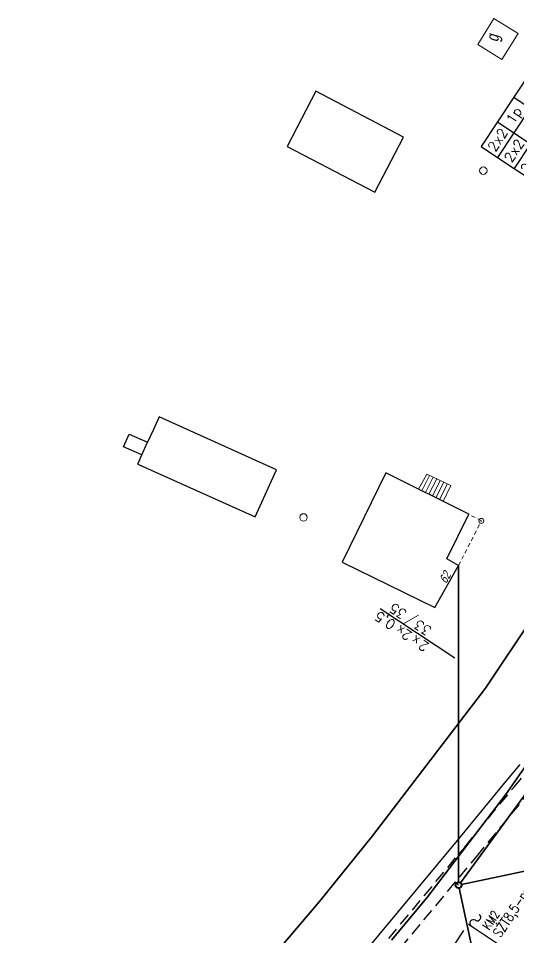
# Model space of a CAD drawing. Header units: millimetres. Extents: x 4848043 to 9699780, y 5827542 to 11659147.
# Drawn here: x 4849845.4 to 4849906.3, y 5827938.9 to 5828050.8 of the extents above; entities that cross this region are included whole.
import ezdxf
from ezdxf.enums import TextEntityAlignment as Align

# ---------------------------------------------------------------- set-up
doc = ezdxf.new("R2010")
doc.units = ezdxf.units.MM
doc.header["$MEASUREMENT"] = 0
for name, pattern in [('0', [0]), ('BORDER', [1.75, 0.5, -0.25, 0.5, -0.25, 0, -0.25]), ('BUW', [0.85, 0.5, -0.35]), ('DASHED', [0.75, 0.5, -0.25]), ('KOJ', [0]), ('SCH', [0])]:
    doc.linetypes.add(name, pattern=pattern)
doc.layers.get('0').update_dxf_attribs({"lineweight": 18})
for name, color, linetype, lineweight in [('EADTD_T_0', 7, '0', 18), ('EBTOO_T_9', 7, '0', 18), ('EBTPO_L_4', 7, '0', 18), ('EBTPO_L_6', 9, '0', 18), ('EBUOA_T_0', 7, '0', 25), ('EBUPP_L_0', 7, '0', 18), ('EBUPP_L_3', 6, '0', 25), ('SDRPK_L_0', 7, '0', 35), ('TEL kable doziemne proj.', 32, 'BORDER', 30), ('TEL kanalizacja tel. proj.', 32, 'DASHED', 30), ('TES kable napow. proj.', 241, 'LIN_NAPOW_PROJ', 35), ('TES zakończenia projektowane', 4, 'Continuous', 40), ('UKKPA_T_6', 251, '0', 18), ('UZB słupy telefoniczne', 32, 'Continuous', 30)]:
    doc.layers.add(name, color=color, linetype=linetype, lineweight=lineweight)
for name, color, linetype in [('TES kable kanałowe istn.', 140, 'Continuous'), ('TES kable kanałowe proj.', 4, 'DASHED'), ('TES opisy kabli abon.', 30, 'Continuous'), ('TES opisy kabli rozdz.', 30, 'Continuous'), ('TES rury', 6, 'Continuous'), ('TES słup. PD', 6, 'Continuous')]:
    doc.layers.add(name, color=color, linetype=linetype)
doc.styles.add('ROMANS', font='simplex.shx')
doc.styles.add('SIMPLEX', font='simplex.shx', dxfattribs={"width": 0.8, "height": 1.5})
doc.styles.get("Standard").update_dxf_attribs({"font": 'txt', "width": 0.8, "oblique": 15})
doc.linetypes.add('LIN_NAPOW_PROJ', pattern='A,0.0001,-0.4,[136,l_napow.shx,S=0.1,R=0,X=-0.4,Y=0],-0.2,[137,l_napow.shx,S=0.1,R=0,X=-0.2,Y=0],-0.2', length=0.8001)

# ---------------------------------------------------------------- blocks, each defined once
blk = doc.blocks.new('BUJ')
at = {"color": 0}
blk.add_circle((0, 0), 0.25, dxfattribs=at)
blk = doc.blocks.new('UKK')
at = {"color": 0}
blk.add_circle((0, 0), 0.375, dxfattribs=at)
blk = doc.blocks.new('TR-SL1')
blk.add_circle((0, 0), 0.5)
blk = doc.blocks.new('KB-IWP')
at = {"style": 'SIMPLEX'}
for p in [(-1.218, 0.25), (0.637, 0.25)]:
    blk.add_text('x', height=1, dxfattribs=at).set_placement(p, align=Align.RIGHT)
for tag, p in [('POJ-KAB', (-2.134, 0.25)), ('DL-KAB', (-0.618, -1.25))]:
    blk.add_attdef(tag, text='', height=1, dxfattribs=at).set_placement(p, align=Align.RIGHT)
for tag, p in [('KONS-KAB', (-0.519, 0.25)), ('SR-ZYL', (2.116, 0.25)), ('SEP', (-0.022, -1.25))]:
    blk.add_attdef(tag, text='', height=1, dxfattribs=at).set_placement(p, align=Align.CENTER)
at = {"style": 'SIMPLEX', "flags": 1}
blk.add_attdef('TYP-KAB', text='', height=0.5, dxfattribs=at).set_placement((-6.017, 0.25), align=Align.RIGHT)
blk.add_attdef('REJ-SZAF', (6.387, 0.25), '', height=0.5, dxfattribs=at)
at = {"style": 'SIMPLEX'}
blk.add_attdef('DL-MON', (0.697, -1.25), '', height=1, dxfattribs=at)
blk = doc.blocks.new('*U136')
for p, q in [((6, 0), (0, 0)), ((0, 0), (0, -4)), ((6, 0), (6, -4)), ((12, 0), (6, 0)), ((22, 0), (12, 0)), ((12, 0), (12, -4)), ((22, -4), (22, 0)), ((6, -4), (0, -4)), ((12, -4), (6, -4)), ((22, -4), (12, -4))]:
    blk.add_line(p, q)
at = {"style": 'SIMPLEX'}
for s, p in [('2x2', (3, -2)), ('1p', (9, -2))]:
    blk.add_text(s, height=2, dxfattribs=at).set_placement(p, align=Align.MIDDLE_CENTER)
blk.add_attdef('PARA1', text='', height=2, dxfattribs=at).set_placement((17, -2), align=Align.MIDDLE_CENTER)

msp = doc.modelspace()

# ---------------------------------------------------------------- linework, layer by layer
at = {"layer": 'EBTPO_L_4', "linetype": 'BUW'}
for p, q in [((4849898.98, 5827984.24), (4849901.76, 5827989.67)), ((4849901.76, 5827989.67), (4849900.25, 5827990.48))]:
    msp.add_line(p, q, dxfattribs=at)
at = {"layer": 'EBTPO_L_6', "linetype": 'SCH'}
for p, q in [((4849894.1, 5827993.53), (4849895.14, 5827995.36)), ((4849895.45, 5827995.21), (4849894.52, 5827993.33)), ((4849898.06, 5827993.99), (4849895.14, 5827995.36)), ((4849895.88, 5827995.01), (4849894.95, 5827993.12)), ((4849896.32, 5827994.81), (4849895.38, 5827992.91)), ((4849896.75, 5827994.6), (4849895.8, 5827992.68)), ((4849897.19, 5827994.4), (4849896.23, 5827992.47)), ((4849897.63, 5827994.2), (4849896.66, 5827992.26)), ((4849897.1, 5827992.05), (4849894.1, 5827993.53)), ((4849897.1, 5827992.05), (4849898.06, 5827993.99))]:
    msp.add_line(p, q, dxfattribs=at)
at = {"layer": 'EBUPP_L_0', "linetype": '0'}
for p, q in [((4849901.31, 5828047.65), (4849903.28, 5828050.84)), ((4849903.28, 5828050.84), (4849906.23, 5828049.02)), ((4849904.27, 5828045.82), (4849906.23, 5828049.02)), ((4849901.31, 5828047.65), (4849904.27, 5828045.82))]:
    msp.add_line(p, q, dxfattribs=at)
at = {"layer": 'EBUPP_L_3', "linetype": '0'}
for p, q in [((4849881.59, 5828041.97), (4849878.11, 5828035.25)), ((4849892.28, 5828036.4), (4849881.59, 5828041.97)), ((4849888.8, 5828029.7), (4849892.28, 5828036.4)), ((4849878.11, 5828035.25), (4849888.8, 5828029.7)), ((4849862.52, 5828002.33), (4849861.84, 5828000.82)), ((4849876.81, 5827995.89), (4849862.52, 5828002.33)), ((4849861.84, 5828000.82), (4849861.13, 5827999.24)), ((4849858.2, 5827998.7), (4849858.89, 5828000.24)), ((4849858.89, 5828000.24), (4849861.13, 5827999.24)), ((4849860.43, 5827997.7), (4849858.2, 5827998.7)), ((4849860.43, 5827997.7), (4849861.13, 5827999.24)), ((4849859.94, 5827996.59), (4849860.43, 5827997.7)), ((4849859.94, 5827996.59), (4849874.24, 5827990.16)), ((4849874.24, 5827990.16), (4849876.81, 5827995.89)), ((4849890.11, 5827995.52), (4849884.8, 5827984.65)), ((4849900.25, 5827990.48), (4849890.11, 5827995.52)), ((4849897.55, 5827985.04), (4849900.25, 5827990.48)), ((4849884.8, 5827984.65), (4849896.09, 5827979.13)), ((4849896.09, 5827979.13), (4849898.98, 5827984.24)), ((4849898.98, 5827984.24), (4849897.55, 5827985.04))]:
    msp.add_line(p, q, dxfattribs=at)
at = {"layer": 'SDRPK_L_0', "linetype": 'KOJ'}
for p, q in [((4849908.08, 5827978.01), (4849902.28, 5827969.3)), ((4849902.28, 5827969.3), (4849888.5, 5827951.35)), ((4849904.68, 5827956.34), (4849910.85, 5827965.14)), ((4849895.14, 5827943.78), (4849904.68, 5827956.34)), ((4849888.5, 5827951.35), (4849882.06, 5827943.36)), ((4849890.84, 5827938.64), (4849895.14, 5827943.78)), ((4849882.06, 5827943.36), (4849869, 5827928.06))]:
    msp.add_line(p, q, dxfattribs=at)
at = {"layer": 'TEL kable doziemne proj.', "ltscale": 3}
msp.add_line((4849898.99, 5827945.34), (4849898.53, 5827945.72), dxfattribs=at)
at = {"layer": 'TEL kanalizacja tel. proj.', "ltscale": 3}
msp.add_lwpolyline([(4849845.4, 5827885.05), (4849853.39, 5827893.9), (4849856.85, 5827897.71), (4849872.09, 5827914.58), (4849874.02, 5827916.49), (4849884.71, 5827928.99), (4849901.16, 5827948.79), (4849907.09, 5827956), (4849908.88, 5827958.13), (4849917.75, 5827971.82), (4849927.33, 5827984.6), (4849931.3, 5827992.16)], dxfattribs=at)
at = {"layer": 'TES kable kanałowe istn.', "linetype": 'ByBlock'}
for p, q in [((4849904.77, 5827958), (4849906.5, 5827960.04)), ((4849898.84, 5827950.78), (4849904.77, 5827958)), ((4849882.6, 5827931.23), (4849898.84, 5827950.78))]:
    msp.add_line(p, q, dxfattribs=at)
at = {"layer": 'TES kable kanałowe proj.', "ltscale": 3}
for p, q in [((4849905.66, 5827957.2), (4849907.39, 5827959.24)), ((4849899.73, 5827949.97), (4849905.66, 5827957.2)), ((4849883.29, 5827930.19), (4849899.73, 5827949.97))]:
    msp.add_line(p, q, dxfattribs=at)
at = {"layer": 'TES kable napow. proj.', "ltscale": 3}
for p, q in [((4849932.91, 5827991.6), (4849899.2, 5827945.63)), ((4849898.99, 5827945.7), (4849898.98, 5827984.24)), ((4849899.34, 5827945.41), (4849919.95, 5827949.75)), ((4849899.06, 5827944.98), (4849902.07, 5827931.06))]:
    msp.add_line(p, q, dxfattribs=at)
at = {"layer": 'TES opisy kabli rozdz.'}
for p, q in [((4849889.45, 5827979.01), (4849898.52, 5827973.02)), ((4849899.57, 5827939.8), (4849893.58, 5827930.73))]:
    msp.add_line(p, q, dxfattribs=at)
at = {"layer": 'TES rury', "linetype": 'Continuous'}
msp.add_line((4849900.18, 5827940.59), (4849904.83, 5827937.51), dxfattribs=at)
for centre, start, end in [((4849901.27, 5827941.42), 236.5292, 56.5292), ((4849900.8, 5827940.7), 56.5292, 236.5292)]:
    msp.add_arc(centre, 0.433, start, end, dxfattribs=at)
at = {"layer": 'TES zakończenia projektowane'}
msp.add_circle((4849898.99, 5827945.34), 0.365, dxfattribs=at)

# ---------------------------------------------------------------- block references
at = {"layer": 'EBTOO_T_9', "xscale": 1.2, "yscale": 1.2, "zscale": 1.2, "rotation": 88.97723720235952}
msp.add_blockref('BUJ', (4849901.76, 5827989.67), dxfattribs=at)
at = {"layer": 'TES opisy kabli abon.', "linetype": 'Continuous', "xscale": 1.199999999727946, "yscale": 1.199999999727946, "zscale": 1.199999999727946, "rotation": 146.5291581801041}
msp.add_blockref('KB-IWP', (4849892.65, 5827976.9), dxfattribs=at).add_auto_attribs({'POJ-KAB': '2', 'KONS-KAB': '2', 'DL-KAB': '33', 'DL-MON': '35', 'SR-ZYL': '0,5', 'SEP': '/'})
at = {"layer": 'TES słup. PD', "xscale": 0.6, "yscale": 0.6, "zscale": 0.6, "rotation": 56.52915818016236}
for p, values in [((4849901.74, 5828035.23), {'PARA1': '53'}), ((4849903.74, 5828033.91), {'PARA1': '55'}), ((4849905.74, 5828032.59), {'PARA1': '56'})]:
    msp.add_blockref('*U136', p, dxfattribs=at).add_auto_attribs(values)
at = {"layer": 'UKKPA_T_6', "xscale": 1.2, "yscale": 1.2, "zscale": 1.2, "rotation": 88.97723720235952}
for p in [(4849902, 5828032.31), (4849880.11, 5827990.1)]:
    msp.add_blockref('UKK', p, dxfattribs=at)
at = {"layer": 'UZB słupy telefoniczne', "xscale": 0.7200000000000001, "yscale": 0.7200000000000001, "zscale": 0.6, "rotation": 88.97723720235952}
msp.add_blockref('TR-SL1', (4849898.99, 5827945.34), dxfattribs=at)

# ---------------------------------------------------------------- texts
at = {"layer": 'EADTD_T_0', "insert": (4849897.81, 5827982.51), "char_height": 1.08, "attachment_point": 8, "rotation": 60.431, "line_spacing_factor": 0.82}
msp.add_mtext('62', dxfattribs=at)
at = {"layer": 'EBUOA_T_0', "insert": (4849903.35, 5828048.39), "char_height": 1.488, "attachment_point": 5, "rotation": 88.9772, "line_spacing_factor": 0.82}
msp.add_mtext('g                                              ', dxfattribs=at)
at = {"layer": 'TES rury', "linetype": 'Continuous', "style": 'ROMANS', "width": 0.8}
for s, height, p in [('SŻT8,5-proj.', 1.2, (4849904.08, 5827938.87)), ('KM2', 1.08, (4849902.72, 5827939.78))]:
    msp.add_text(s, height=height, rotation=56.5292, dxfattribs=at).set_placement(p)

doc.saveas('drawing.dxf')
